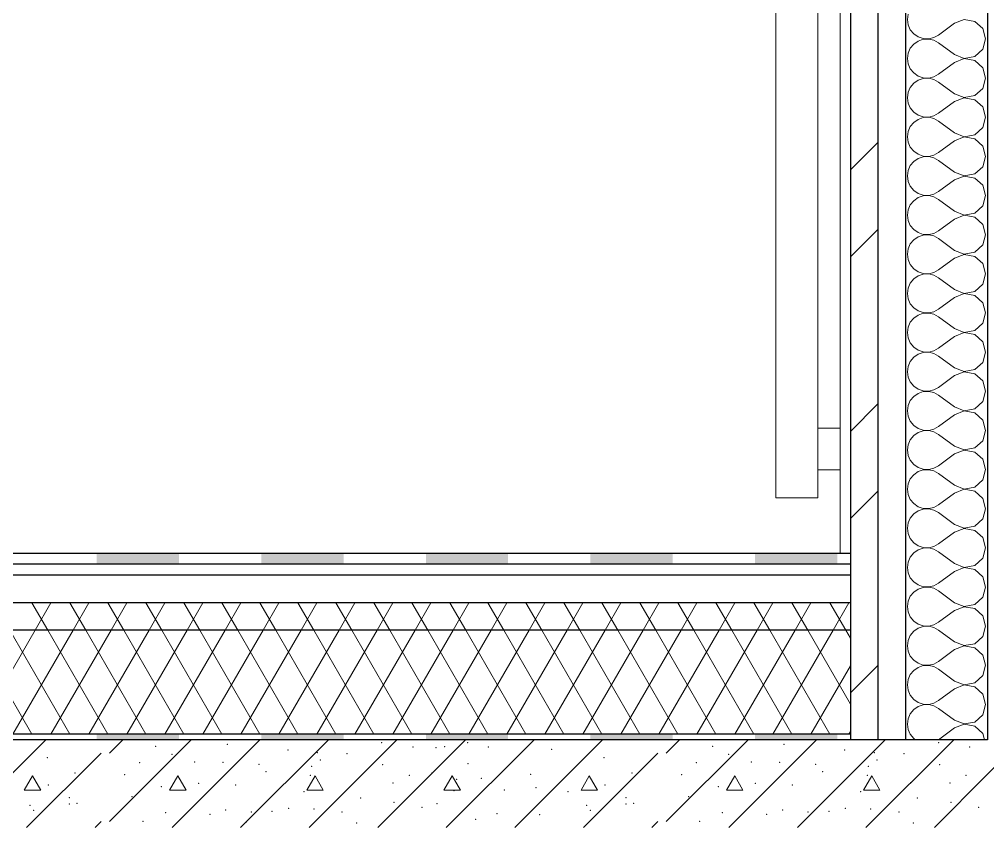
# Model space of a CAD drawing. Header units: millimetres. Extents: x 18162 to 7085488, y 72188 to 247925.
# Drawn here: x 4255248 to 4257013, y 149498 to 150967 of the extents above; entities that cross this region are included whole.
import ezdxf

# ---------------------------------------------------------------- set-up
doc = ezdxf.new("R2010")
doc.units = ezdxf.units.MM
doc.header["$MEASUREMENT"] = 0
for name, color, linetype in [('Archicad Doors', 7, 'Continuous'), ('Interior - Equipment', 7, 'Continuous'), ('Structural - Bearing', 7, 'Continuous')]:
    doc.layers.add(name, color=color, linetype=linetype)
pattern_1 = [(0, (4294986.6, 104752.7), (0, 1169.134), [73.125, -601.875]), (0, (4295324.1, 105337.3), (0, 1169.134), [73.125, -601.875]), (60, (4294986.6, 104752.7), (-1012.5, 584.567), [73.125, -601.875]), (60, (4295661.6, 104752.7), (-1012.5, 584.567), [73.125, -601.875]), (120, (4295059.7, 104752.7), (1012.5, 584.567), [73.125, -601.875]), (120, (4295734.7, 104752.7), (1012.5, 584.567), [73.125, -601.875]), (0, (4294986.58, 104865.2), (0, 225), [0, -225, 0, -337.5]), (45, (4295099.08, 104865.2), (-159.099, 159.099), [0, -168.75, 0, -281.25])]
pattern_2 = [(60, (4294986.58, 104752.706), (-51.961524, 30), []), (120, (4294986.58, 104752.706), (51.961524, 30), [])]

# ---------------------------------------------------------------- blocks, each defined once
blk = doc.blocks.new('*X1440', base_point=(4294986.6, 104752.7))
at = {"layer": 'Structural - Bearing', "color": 7, "linetype": 'Continuous', "lineweight": 9}
for p, q in [((4256868, 150976.8), (4256866.7, 150967)), ((4256866.7, 150967), (4256868, 150957.2)), ((4256952.4, 150959.8), (4256923.8, 150938.4)), ((4256970.6, 150966.8), (4256952.4, 150959.8)), ((4256989.8, 150963.2), (4256970.6, 150966.8)), ((4257004.2, 150950.1), (4256989.8, 150963.2)), ((4256868, 150957.2), (4256872, 150948.2)), ((4256872, 150948.2), (4256878.3, 150940.6)), ((4257009.5, 150931.3), (4257004.2, 150950.1)), ((4256878.3, 150940.6), (4256886.4, 150935)), ((4256886.4, 150927.5), (4256878.3, 150921.9)), ((4256886.4, 150935), (4256895.7, 150931.9)), ((4256895.7, 150930.7), (4256886.4, 150927.5)), ((4256895.7, 150931.9), (4256905.6, 150931.4)), ((4256905.6, 150931.1), (4256895.7, 150930.7)), ((4256905.6, 150931.4), (4256915.2, 150933.7)), ((4256915.2, 150928.9), (4256905.6, 150931.1)), ((4256915.2, 150933.7), (4256923.8, 150938.4)), ((4256923.8, 150924.1), (4256915.2, 150928.9)), ((4257004.2, 150912.5), (4257009.5, 150931.3)), ((4256872, 150914.3), (4256868, 150905.3)), ((4256878.3, 150921.9), (4256872, 150914.3)), ((4256952.4, 150902.7), (4256923.8, 150924.1)), ((4256989.8, 150899.3), (4257004.2, 150912.5)), ((4256868, 150905.3), (4256866.7, 150895.6)), ((4256866.7, 150895.6), (4256868, 150885.8)), ((4256952.4, 150902.7), (4256970.6, 150895.7)), ((4256970.6, 150895.4), (4256952.4, 150888.4)), ((4256970.6, 150895.7), (4256989.8, 150899.3)), ((4256989.8, 150891.8), (4256970.6, 150895.4)), ((4257004.2, 150878.6), (4256989.8, 150891.8)), ((4256868, 150885.8), (4256872, 150876.8)), ((4256872, 150876.8), (4256878.3, 150869.2)), ((4256952.4, 150888.4), (4256923.8, 150867)), ((4257009.5, 150859.8), (4257004.2, 150878.6)), ((4256878.3, 150869.2), (4256886.4, 150863.6)), ((4256886.4, 150856.1), (4256878.3, 150850.5)), ((4256886.4, 150863.6), (4256895.7, 150860.5)), ((4256895.7, 150859.2), (4256886.4, 150856.1)), ((4256895.7, 150860.5), (4256905.6, 150860)), ((4256905.6, 150859.7), (4256895.7, 150859.2)), ((4256905.6, 150860), (4256915.2, 150862.2)), ((4256915.2, 150857.5), (4256905.6, 150859.7)), ((4256915.2, 150862.2), (4256923.8, 150867)), ((4256923.8, 150852.7), (4256915.2, 150857.5)), ((4257004.2, 150841.1), (4257009.5, 150859.8)), ((4256872, 150842.9), (4256868, 150833.9)), ((4256878.3, 150850.5), (4256872, 150842.9)), ((4256952.4, 150831.3), (4256923.8, 150852.7)), ((4256989.8, 150827.9), (4257004.2, 150841.1)), ((4256868, 150833.9), (4256866.7, 150824.1)), ((4256866.7, 150824.1), (4256868, 150814.4)), ((4256952.4, 150831.3), (4256970.6, 150824.3)), ((4256970.6, 150824), (4256952.4, 150817)), ((4256970.6, 150824.3), (4256989.8, 150827.9)), ((4256989.8, 150820.4), (4256970.6, 150824)), ((4257004.2, 150807.2), (4256989.8, 150820.4)), ((4256868, 150814.4), (4256872, 150805.4)), ((4256872, 150805.4), (4256878.3, 150797.8)), ((4256952.4, 150817), (4256923.8, 150795.6)), ((4257009.5, 150788.4), (4257004.2, 150807.2)), ((4256878.3, 150797.8), (4256886.4, 150792.2)), ((4256886.4, 150784.6), (4256878.3, 150779.1)), ((4256886.4, 150792.2), (4256895.7, 150789)), ((4256895.7, 150787.8), (4256886.4, 150784.6)), ((4256895.7, 150789), (4256905.6, 150788.6)), ((4256905.6, 150788.3), (4256895.7, 150787.8)), ((4256905.6, 150788.6), (4256915.2, 150790.8)), ((4256915.2, 150786), (4256905.6, 150788.3)), ((4256915.2, 150790.8), (4256923.8, 150795.6)), ((4256923.8, 150781.3), (4256915.2, 150786)), ((4257004.2, 150769.6), (4257009.5, 150788.4)), ((4256872, 150771.5), (4256868, 150762.5)), ((4256878.3, 150779.1), (4256872, 150771.5)), ((4256952.4, 150759.8), (4256923.8, 150781.3)), ((4256989.8, 150756.5), (4257004.2, 150769.6)), ((4256868, 150762.5), (4256866.7, 150752.7)), ((4256866.7, 150752.7), (4256868, 150742.9)), ((4256952.4, 150759.8), (4256970.6, 150752.8)), ((4256970.6, 150752.6), (4256952.4, 150745.6)), ((4256970.6, 150752.8), (4256989.8, 150756.5)), ((4256989.8, 150748.9), (4256970.6, 150752.6)), ((4257004.2, 150735.8), (4256989.8, 150748.9)), ((4256868, 150742.9), (4256872, 150733.9)), ((4256872, 150733.9), (4256878.3, 150726.3)), ((4256952.4, 150745.6), (4256923.8, 150724.1)), ((4257009.5, 150717), (4257004.2, 150735.8)), ((4256878.3, 150726.3), (4256886.4, 150720.8)), ((4256886.4, 150713.2), (4256878.3, 150707.6)), ((4256886.4, 150720.8), (4256895.7, 150717.6)), ((4256895.7, 150716.4), (4256886.4, 150713.2)), ((4256895.7, 150717.6), (4256905.6, 150717.1)), ((4256905.6, 150716.8), (4256895.7, 150716.4)), ((4256905.6, 150717.1), (4256915.2, 150719.4)), ((4256915.2, 150714.6), (4256905.6, 150716.8)), ((4256915.2, 150719.4), (4256923.8, 150724.1)), ((4256923.8, 150709.8), (4256915.2, 150714.6)), ((4257004.2, 150698.2), (4257009.5, 150717)), ((4256872, 150700.1), (4256868, 150691)), ((4256878.3, 150707.6), (4256872, 150700.1)), ((4256952.4, 150688.4), (4256923.8, 150709.8)), ((4256989.8, 150685), (4257004.2, 150698.2)), ((4256868, 150691), (4256866.7, 150681.3)), ((4256866.7, 150681.3), (4256868, 150671.5)), ((4256952.4, 150688.4), (4256970.6, 150681.4)), ((4256970.6, 150681.1), (4256952.4, 150674.1)), ((4256970.6, 150681.4), (4256989.8, 150685)), ((4256989.8, 150677.5), (4256970.6, 150681.1)), ((4257004.2, 150664.3), (4256989.8, 150677.5)), ((4256868, 150671.5), (4256872, 150662.5)), ((4256872, 150662.5), (4256878.3, 150654.9)), ((4256952.4, 150674.1), (4256923.8, 150652.7)), ((4257009.5, 150645.6), (4257004.2, 150664.3)), ((4256878.3, 150654.9), (4256886.4, 150649.3)), ((4256886.4, 150649.3), (4256895.7, 150646.2)), ((4256895.7, 150644.9), (4256886.4, 150641.8)), ((4256895.7, 150646.2), (4256905.6, 150645.7)), ((4256905.6, 150645.4), (4256895.7, 150644.9)), ((4256905.6, 150645.7), (4256915.2, 150647.9)), ((4256915.2, 150643.2), (4256905.6, 150645.4)), ((4256915.2, 150647.9), (4256923.8, 150652.7)), ((4256923.8, 150638.4), (4256915.2, 150643.2)), ((4257004.2, 150626.8), (4257009.5, 150645.6)), ((4256872, 150628.6), (4256868, 150619.6)), ((4256878.3, 150636.2), (4256872, 150628.6)), ((4256886.4, 150641.8), (4256878.3, 150636.2)), ((4256952.4, 150617), (4256923.8, 150638.4)), ((4256989.8, 150613.6), (4257004.2, 150626.8)), ((4256868, 150619.6), (4256866.7, 150609.8)), ((4256866.7, 150609.8), (4256868, 150600.1)), ((4256952.4, 150617), (4256970.6, 150610)), ((4256970.6, 150609.7), (4256952.4, 150602.7)), ((4256970.6, 150610), (4256989.8, 150613.6)), ((4256989.8, 150606.1), (4256970.6, 150609.7)), ((4256868, 150600.1), (4256872, 150591.1)), ((4256872, 150591.1), (4256878.3, 150583.5)), ((4256952.4, 150602.7), (4256923.8, 150581.3)), ((4257004.2, 150592.9), (4256989.8, 150606.1)), ((4257009.5, 150574.1), (4257004.2, 150592.9)), ((4256878.3, 150583.5), (4256886.4, 150577.9)), ((4256886.4, 150577.9), (4256895.7, 150574.8)), ((4256895.7, 150573.5), (4256886.4, 150570.4)), ((4256895.7, 150574.8), (4256905.6, 150574.3)), ((4256905.6, 150574), (4256895.7, 150573.5)), ((4256905.6, 150574.3), (4256915.2, 150576.5)), ((4256915.2, 150571.8), (4256905.6, 150574)), ((4256915.2, 150576.5), (4256923.8, 150581.3)), ((4256923.8, 150567), (4256915.2, 150571.8)), ((4257004.2, 150555.4), (4257009.5, 150574.1)), ((4256872, 150557.2), (4256868, 150548.2)), ((4256878.3, 150564.8), (4256872, 150557.2)), ((4256886.4, 150570.4), (4256878.3, 150564.8)), ((4256952.4, 150545.6), (4256923.8, 150567)), ((4256989.8, 150542.2), (4257004.2, 150555.4)), ((4256868, 150548.2), (4256866.7, 150538.4)), ((4256866.7, 150538.4), (4256868, 150528.7)), ((4256952.4, 150545.6), (4256970.6, 150538.6)), ((4256970.6, 150538.3), (4256952.4, 150531.3)), ((4256970.6, 150538.6), (4256989.8, 150542.2)), ((4256989.8, 150534.6), (4256970.6, 150538.3)), ((4256868, 150528.7), (4256872, 150519.6)), ((4256872, 150519.6), (4256878.3, 150512.1)), ((4256952.4, 150531.3), (4256923.8, 150509.8)), ((4257004.2, 150521.5), (4256989.8, 150534.6)), ((4257009.5, 150502.7), (4257004.2, 150521.5)), ((4256878.3, 150512.1), (4256886.4, 150506.5)), ((4256886.4, 150506.5), (4256895.7, 150503.3)), ((4256895.7, 150502.1), (4256886.4, 150498.9)), ((4256895.7, 150503.3), (4256905.6, 150502.8)), ((4256905.6, 150502.6), (4256895.7, 150502.1)), ((4256905.6, 150502.8), (4256915.2, 150505.1)), ((4256915.2, 150500.3), (4256905.6, 150502.6)), ((4256915.2, 150505.1), (4256923.8, 150509.8)), ((4257004.2, 150483.9), (4257009.5, 150502.7)), ((4256872, 150485.8), (4256868, 150476.8)), ((4256878.3, 150493.4), (4256872, 150485.8)), ((4256886.4, 150498.9), (4256878.3, 150493.4)), ((4256923.8, 150495.6), (4256915.2, 150500.3)), ((4256952.4, 150474.1), (4256923.8, 150495.6)), ((4256989.8, 150470.8), (4257004.2, 150483.9)), ((4256868, 150476.8), (4256866.7, 150467)), ((4256866.7, 150467), (4256868, 150457.2)), ((4256952.4, 150474.1), (4256970.6, 150467.1)), ((4256970.6, 150466.8), (4256952.4, 150459.8)), ((4256970.6, 150467.1), (4256989.8, 150470.8)), ((4256989.8, 150463.2), (4256970.6, 150466.8)), ((4256868, 150457.2), (4256872, 150448.2)), ((4256872, 150448.2), (4256878.3, 150440.6)), ((4256952.4, 150459.8), (4256923.8, 150438.4)), ((4257004.2, 150450.1), (4256989.8, 150463.2)), ((4257009.5, 150431.3), (4257004.2, 150450.1)), ((4256878.3, 150440.6), (4256886.4, 150435)), ((4256886.4, 150435), (4256895.7, 150431.9)), ((4256895.7, 150430.7), (4256886.4, 150427.5)), ((4256895.7, 150431.9), (4256905.6, 150431.4)), ((4256905.6, 150431.1), (4256895.7, 150430.7)), ((4256905.6, 150431.4), (4256915.2, 150433.7)), ((4256915.2, 150428.9), (4256905.6, 150431.1)), ((4256915.2, 150433.7), (4256923.8, 150438.4)), ((4257004.2, 150412.5), (4257009.5, 150431.3)), ((4256872, 150414.3), (4256868, 150405.3)), ((4256878.3, 150421.9), (4256872, 150414.3)), ((4256886.4, 150427.5), (4256878.3, 150421.9)), ((4256923.8, 150424.1), (4256915.2, 150428.9)), ((4256952.4, 150402.7), (4256923.8, 150424.1)), ((4256868, 150405.3), (4256866.7, 150395.6)), ((4256866.7, 150395.6), (4256868, 150385.8)), ((4256952.4, 150402.7), (4256970.6, 150395.7)), ((4256970.6, 150395.4), (4256952.4, 150388.4)), ((4256970.6, 150395.7), (4256989.8, 150399.3)), ((4256989.8, 150391.8), (4256970.6, 150395.4)), ((4256989.8, 150399.3), (4257004.2, 150412.5)), ((4256868, 150385.8), (4256872, 150376.8)), ((4256952.4, 150388.4), (4256923.8, 150367)), ((4257004.2, 150378.6), (4256989.8, 150391.8)), ((4257009.5, 150359.8), (4257004.2, 150378.6)), ((4256872, 150376.8), (4256878.3, 150369.2)), ((4256878.3, 150369.2), (4256886.4, 150363.6)), ((4256886.4, 150363.6), (4256895.7, 150360.5)), ((4256895.7, 150360.5), (4256905.6, 150360)), ((4256905.6, 150359.7), (4256895.7, 150359.2)), ((4256905.6, 150360), (4256915.2, 150362.2)), ((4256915.2, 150357.5), (4256905.6, 150359.7)), ((4256915.2, 150362.2), (4256923.8, 150367)), ((4257004.2, 150341.1), (4257009.5, 150359.8)), ((4256872, 150342.9), (4256868, 150333.9)), ((4256878.3, 150350.5), (4256872, 150342.9)), ((4256886.4, 150356.1), (4256878.3, 150350.5)), ((4256895.7, 150359.2), (4256886.4, 150356.1)), ((4256923.8, 150352.7), (4256915.2, 150357.5)), ((4256952.4, 150331.3), (4256923.8, 150352.7)), ((4256868, 150333.9), (4256866.7, 150324.1)), ((4256952.4, 150331.3), (4256970.6, 150324.3)), ((4256970.6, 150324.3), (4256989.8, 150327.9)), ((4256989.8, 150327.9), (4257004.2, 150341.1)), ((4256866.7, 150324.1), (4256868, 150314.4)), ((4256868, 150314.4), (4256872, 150305.4)), ((4256952.4, 150317), (4256923.8, 150295.6)), ((4256970.6, 150324), (4256952.4, 150317)), ((4256989.8, 150320.4), (4256970.6, 150324)), ((4257004.2, 150307.2), (4256989.8, 150320.4)), ((4257009.5, 150288.4), (4257004.2, 150307.2)), ((4256872, 150305.4), (4256878.3, 150297.8)), ((4256878.3, 150297.8), (4256886.4, 150292.2)), ((4256886.4, 150292.2), (4256895.7, 150289)), ((4256895.7, 150289), (4256905.6, 150288.6)), ((4256905.6, 150288.6), (4256915.2, 150290.8)), ((4256915.2, 150290.8), (4256923.8, 150295.6)), ((4256872, 150271.5), (4256868, 150262.5)), ((4256878.3, 150279.1), (4256872, 150271.5)), ((4256886.4, 150284.6), (4256878.3, 150279.1)), ((4256895.7, 150287.8), (4256886.4, 150284.6)), ((4256905.6, 150288.3), (4256895.7, 150287.8)), ((4256915.2, 150286), (4256905.6, 150288.3)), ((4256923.8, 150281.3), (4256915.2, 150286)), ((4256952.4, 150259.8), (4256923.8, 150281.3)), ((4257004.2, 150269.6), (4257009.5, 150288.4)), ((4256868, 150262.5), (4256866.7, 150252.7)), ((4256952.4, 150259.8), (4256970.6, 150252.8)), ((4256970.6, 150252.8), (4256989.8, 150256.5)), ((4256989.8, 150256.5), (4257004.2, 150269.6)), ((4256866.7, 150252.7), (4256868, 150242.9)), ((4256868, 150242.9), (4256872, 150233.9)), ((4256952.4, 150245.6), (4256923.8, 150224.1)), ((4256970.6, 150252.6), (4256952.4, 150245.6)), ((4256989.8, 150248.9), (4256970.6, 150252.6)), ((4257004.2, 150235.8), (4256989.8, 150248.9)), ((4256872, 150233.9), (4256878.3, 150226.3)), ((4256878.3, 150226.3), (4256886.4, 150220.8)), ((4256886.4, 150220.8), (4256895.7, 150217.6)), ((4256905.6, 150217.1), (4256915.2, 150219.4)), ((4256915.2, 150219.4), (4256923.8, 150224.1)), ((4257009.5, 150217), (4257004.2, 150235.8)), ((4256878.3, 150207.6), (4256872, 150200.1)), ((4256886.4, 150213.2), (4256878.3, 150207.6)), ((4256895.7, 150216.4), (4256886.4, 150213.2)), ((4256895.7, 150217.6), (4256905.6, 150217.1)), ((4256905.6, 150216.8), (4256895.7, 150216.4)), ((4256915.2, 150214.6), (4256905.6, 150216.8)), ((4256923.8, 150209.8), (4256915.2, 150214.6)), ((4256952.4, 150188.4), (4256923.8, 150209.8)), ((4257004.2, 150198.2), (4257009.5, 150217)), ((4256868, 150191), (4256866.7, 150181.3)), ((4256872, 150200.1), (4256868, 150191)), ((4256952.4, 150188.4), (4256970.6, 150181.4)), ((4256970.6, 150181.4), (4256989.8, 150185)), ((4256989.8, 150185), (4257004.2, 150198.2)), ((4256866.7, 150181.3), (4256868, 150171.5)), ((4256868, 150171.5), (4256872, 150162.5)), ((4256952.4, 150174.1), (4256923.8, 150152.7)), ((4256970.6, 150181.1), (4256952.4, 150174.1)), ((4256989.8, 150177.5), (4256970.6, 150181.1)), ((4257004.2, 150164.3), (4256989.8, 150177.5)), ((4256872, 150162.5), (4256878.3, 150154.9)), ((4256878.3, 150154.9), (4256886.4, 150149.3)), ((4256886.4, 150149.3), (4256895.7, 150146.2)), ((4256905.6, 150145.7), (4256915.2, 150147.9)), ((4256915.2, 150147.9), (4256923.8, 150152.7)), ((4257009.5, 150145.6), (4257004.2, 150164.3)), ((4256878.3, 150136.2), (4256872, 150128.6)), ((4256886.4, 150141.8), (4256878.3, 150136.2)), ((4256895.7, 150144.9), (4256886.4, 150141.8)), ((4256895.7, 150146.2), (4256905.6, 150145.7)), ((4256905.6, 150145.4), (4256895.7, 150144.9)), ((4256915.2, 150143.2), (4256905.6, 150145.4)), ((4256923.8, 150138.4), (4256915.2, 150143.2)), ((4256952.4, 150117), (4256923.8, 150138.4)), ((4257004.2, 150126.8), (4257009.5, 150145.6)), ((4256868, 150119.6), (4256866.7, 150109.8)), ((4256872, 150128.6), (4256868, 150119.6)), ((4256952.4, 150117), (4256970.6, 150110)), ((4256970.6, 150110), (4256989.8, 150113.6)), ((4256989.8, 150113.6), (4257004.2, 150126.8)), ((4256866.7, 150109.8), (4256868, 150100.1)), ((4256868, 150100.1), (4256872, 150091.1)), ((4256952.4, 150102.7), (4256923.8, 150081.3)), ((4256970.6, 150109.7), (4256952.4, 150102.7)), ((4256989.8, 150106.1), (4256970.6, 150109.7)), ((4257004.2, 150092.9), (4256989.8, 150106.1)), ((4256872, 150091.1), (4256878.3, 150083.5)), ((4256878.3, 150083.5), (4256886.4, 150077.9)), ((4256886.4, 150077.9), (4256895.7, 150074.8)), ((4256915.2, 150076.5), (4256923.8, 150081.3)), ((4257009.5, 150074.1), (4257004.2, 150092.9)), ((4256878.3, 150064.8), (4256872, 150057.2)), ((4256886.4, 150070.4), (4256878.3, 150064.8)), ((4256895.7, 150073.5), (4256886.4, 150070.4)), ((4256895.7, 150074.8), (4256905.6, 150074.3)), ((4256905.6, 150074), (4256895.7, 150073.5)), ((4256905.6, 150074.3), (4256915.2, 150076.5)), ((4256915.2, 150071.8), (4256905.6, 150074)), ((4256923.8, 150067), (4256915.2, 150071.8)), ((4256952.4, 150045.6), (4256923.8, 150067)), ((4257004.2, 150055.4), (4257009.5, 150074.1)), ((4256868, 150048.2), (4256866.7, 150038.4)), ((4256872, 150057.2), (4256868, 150048.2)), ((4256952.4, 150045.6), (4256970.6, 150038.6)), ((4256970.6, 150038.6), (4256989.8, 150042.2)), ((4256989.8, 150042.2), (4257004.2, 150055.4)), ((4256866.7, 150038.4), (4256868, 150028.7)), ((4256868, 150028.7), (4256872, 150019.6)), ((4256952.4, 150031.3), (4256923.8, 150009.8)), ((4256970.6, 150038.3), (4256952.4, 150031.3)), ((4256989.8, 150034.6), (4256970.6, 150038.3)), ((4257004.2, 150021.5), (4256989.8, 150034.6)), ((4256872, 150019.6), (4256878.3, 150012.1)), ((4256878.3, 150012.1), (4256886.4, 150006.5)), ((4256915.2, 150005.1), (4256923.8, 150009.8)), ((4257009.5, 150002.7), (4257004.2, 150021.5)), ((4256878.3, 149993.4), (4256872, 149985.8)), ((4256886.4, 149998.9), (4256878.3, 149993.4)), ((4256886.4, 150006.5), (4256895.7, 150003.3)), ((4256895.7, 150002.1), (4256886.4, 149998.9)), ((4256895.7, 150003.3), (4256905.6, 150002.8)), ((4256905.6, 150002.6), (4256895.7, 150002.1)), ((4256905.6, 150002.8), (4256915.2, 150005.1)), ((4256915.2, 150000.3), (4256905.6, 150002.6)), ((4256923.8, 149995.6), (4256915.2, 150000.3)), ((4256952.4, 149974.1), (4256923.8, 149995.6)), ((4257004.2, 149983.9), (4257009.5, 150002.7)), ((4256868, 149976.8), (4256866.7, 149967)), ((4256872, 149985.8), (4256868, 149976.8)), ((4256952.4, 149974.1), (4256970.6, 149967.1)), ((4256989.8, 149970.8), (4257004.2, 149983.9)), ((4256866.7, 149967), (4256868, 149957.2)), ((4256868, 149957.2), (4256872, 149948.2)), ((4256952.4, 149959.8), (4256923.8, 149938.4)), ((4256970.6, 149966.8), (4256952.4, 149959.8)), ((4256970.6, 149967.1), (4256989.8, 149970.8)), ((4256989.8, 149963.2), (4256970.6, 149966.8)), ((4257004.2, 149950.1), (4256989.8, 149963.2)), ((4256872, 149948.2), (4256878.3, 149940.6)), ((4256878.3, 149940.6), (4256886.4, 149935)), ((4256915.2, 149933.7), (4256923.8, 149938.4)), ((4257009.5, 149931.3), (4257004.2, 149950.1)), ((4256878.3, 149921.9), (4256872, 149914.3)), ((4256886.4, 149927.5), (4256878.3, 149921.9)), ((4256886.4, 149935), (4256895.7, 149931.9)), ((4256895.7, 149930.7), (4256886.4, 149927.5)), ((4256895.7, 149931.9), (4256905.6, 149931.4)), ((4256905.6, 149931.1), (4256895.7, 149930.7)), ((4256905.6, 149931.4), (4256915.2, 149933.7)), ((4256915.2, 149928.9), (4256905.6, 149931.1)), ((4256923.8, 149924.1), (4256915.2, 149928.9)), ((4256952.4, 149902.7), (4256923.8, 149924.1)), ((4257004.2, 149912.5), (4257009.5, 149931.3)), ((4256868, 149905.3), (4256866.7, 149895.6)), ((4256872, 149914.3), (4256868, 149905.3)), ((4256952.4, 149902.7), (4256970.6, 149895.7)), ((4256989.8, 149899.3), (4257004.2, 149912.5)), ((4256866.7, 149895.6), (4256868, 149885.8)), ((4256868, 149885.8), (4256872, 149876.8)), ((4256952.4, 149888.4), (4256923.8, 149867)), ((4256970.6, 149895.4), (4256952.4, 149888.4)), ((4256970.6, 149895.7), (4256989.8, 149899.3)), ((4256989.8, 149891.8), (4256970.6, 149895.4)), ((4257004.2, 149878.6), (4256989.8, 149891.8)), ((4256872, 149876.8), (4256878.3, 149869.2)), ((4256878.3, 149869.2), (4256886.4, 149863.6)), ((4256915.2, 149862.2), (4256923.8, 149867)), ((4257009.5, 149859.8), (4257004.2, 149878.6)), ((4256878.3, 149850.5), (4256872, 149842.9)), ((4256886.4, 149856.1), (4256878.3, 149850.5)), ((4256886.4, 149863.6), (4256895.7, 149860.5)), ((4256895.7, 149859.2), (4256886.4, 149856.1)), ((4256895.7, 149860.5), (4256905.6, 149860)), ((4256905.6, 149859.7), (4256895.7, 149859.2)), ((4256905.6, 149860), (4256915.2, 149862.2)), ((4256915.2, 149857.5), (4256905.6, 149859.7)), ((4256923.8, 149852.7), (4256915.2, 149857.5)), ((4256952.4, 149831.3), (4256923.8, 149852.7)), ((4257004.2, 149841.1), (4257009.5, 149859.8)), ((4256868, 149833.9), (4256866.7, 149824.1)), ((4256872, 149842.9), (4256868, 149833.9)), ((4256952.4, 149831.3), (4256970.6, 149824.3)), ((4256989.8, 149827.9), (4257004.2, 149841.1)), ((4256866.7, 149824.1), (4256868, 149814.4)), ((4256868, 149814.4), (4256872, 149805.4)), ((4256952.4, 149817), (4256923.8, 149795.6)), ((4256970.6, 149824), (4256952.4, 149817)), ((4256970.6, 149824.3), (4256989.8, 149827.9)), ((4256989.8, 149820.4), (4256970.6, 149824)), ((4257004.2, 149807.2), (4256989.8, 149820.4)), ((4256872, 149805.4), (4256878.3, 149797.8)), ((4256878.3, 149797.8), (4256886.4, 149792.2)), ((4256915.2, 149790.8), (4256923.8, 149795.6)), ((4257009.5, 149788.4), (4257004.2, 149807.2)), ((4256878.3, 149779.1), (4256872, 149771.5)), ((4256886.4, 149784.6), (4256878.3, 149779.1)), ((4256886.4, 149792.2), (4256895.7, 149789)), ((4256895.7, 149787.8), (4256886.4, 149784.6)), ((4256895.7, 149789), (4256905.6, 149788.6)), ((4256905.6, 149788.3), (4256895.7, 149787.8)), ((4256905.6, 149788.6), (4256915.2, 149790.8)), ((4256915.2, 149786), (4256905.6, 149788.3)), ((4256923.8, 149781.3), (4256915.2, 149786)), ((4256952.4, 149759.8), (4256923.8, 149781.3)), ((4257004.2, 149769.6), (4257009.5, 149788.4)), ((4256868, 149762.5), (4256866.7, 149752.7)), ((4256872, 149771.5), (4256868, 149762.5)), ((4256952.4, 149759.8), (4256970.6, 149752.8)), ((4256989.8, 149756.5), (4257004.2, 149769.6)), ((4256866.7, 149752.7), (4256868, 149742.9)), ((4256868, 149742.9), (4256872, 149733.9)), ((4256952.4, 149745.6), (4256923.8, 149724.1)), ((4256970.6, 149752.6), (4256952.4, 149745.6)), ((4256970.6, 149752.8), (4256989.8, 149756.5)), ((4256989.8, 149748.9), (4256970.6, 149752.6)), ((4257004.2, 149735.8), (4256989.8, 149748.9)), ((4256872, 149733.9), (4256878.3, 149726.3)), ((4256878.3, 149726.3), (4256886.4, 149720.8)), ((4256915.2, 149719.4), (4256923.8, 149724.1)), ((4257009.5, 149717), (4257004.2, 149735.8)), ((4256878.3, 149707.6), (4256872, 149700.1)), ((4256886.4, 149713.2), (4256878.3, 149707.6)), ((4256886.4, 149720.8), (4256895.7, 149717.6)), ((4256895.7, 149716.4), (4256886.4, 149713.2)), ((4256895.7, 149717.6), (4256905.6, 149717.1)), ((4256905.6, 149716.8), (4256895.7, 149716.4)), ((4256905.6, 149717.1), (4256915.2, 149719.4)), ((4256915.2, 149714.6), (4256905.6, 149716.8)), ((4256923.8, 149709.8), (4256915.2, 149714.6)), ((4256952.4, 149688.4), (4256923.8, 149709.8)), ((4257004.2, 149698.2), (4257009.5, 149717)), ((4256868, 149691), (4256866.7, 149681.3)), ((4256872, 149700.1), (4256868, 149691)), ((4256989.8, 149685), (4257004.2, 149698.2)), ((4256866.7, 149681.3), (4256868, 149671.5)), ((4256868, 149671.5), (4256872, 149662.5)), ((4256952.4, 149674.1), (4256923.8, 149652.7)), ((4256952.4, 149688.4), (4256970.6, 149681.4)), ((4256970.6, 149681.1), (4256952.4, 149674.1)), ((4256970.6, 149681.4), (4256989.8, 149685)), ((4256989.8, 149677.5), (4256970.6, 149681.1)), ((4257004.2, 149664.3), (4256989.8, 149677.5)), ((4256872, 149662.5), (4256878.3, 149654.9)), ((4256878.3, 149654.9), (4256881.5, 149652.7)), ((4257007.5, 149652.7), (4257004.2, 149664.3))]:
    blk.add_line(p, q, dxfattribs=at)
blk = doc.blocks.new('*X1445', base_point=(4294986.6, 104752.7))
at = {"layer": 'Structural - Bearing', "color": 7, "linetype": 'Continuous', "lineweight": 9}
blk.add_line((4257013.1, 149589.6), (4257076.2, 149652.7), dxfattribs=at)
blk = doc.blocks.new('*X1449', base_point=(4294986.6, 104752.7))
at = {"layer": 'Structural - Bearing', "linetype": 'Continuous', "lineweight": 9}
for points in [[(4255538.8, 149662.7), (4255388.8, 149662.7), (4255388.8, 149652.7), (4255538.8, 149652.7)], [(4255838.8, 149662.7), (4255688.8, 149662.7), (4255688.8, 149652.7), (4255838.8, 149652.7)], [(4256138.8, 149662.7), (4255988.8, 149662.7), (4255988.8, 149652.7), (4256138.8, 149652.7)], [(4256438.8, 149662.7), (4256288.8, 149662.7), (4256288.8, 149652.7), (4256438.8, 149652.7)], [(4256738.8, 149662.7), (4256588.8, 149662.7), (4256588.8, 149652.7), (4256738.8, 149652.7)]]:
    blk.add_hatch(color=7, dxfattribs=at).paths.add_polyline_path(points)
blk = doc.blocks.new('*X1450', base_point=(4294986.6, 104752.7))
at = {"layer": 'Structural - Bearing', "linetype": 'Continuous', "lineweight": 9}
for points in [[(4255388.8, 149972.7), (4255538.8, 149972.7), (4255538.8, 149992.7), (4255388.8, 149992.7)], [(4255688.8, 149972.7), (4255838.8, 149972.7), (4255838.8, 149992.7), (4255688.8, 149992.7)], [(4255988.8, 149972.7), (4256138.8, 149972.7), (4256138.8, 149992.7), (4255988.8, 149992.7)], [(4256288.8, 149972.7), (4256438.8, 149972.7), (4256438.8, 149992.7), (4256288.8, 149992.7)], [(4256588.8, 149972.7), (4256738.8, 149972.7), (4256738.8, 149992.7), (4256588.8, 149992.7)]]:
    blk.add_hatch(color=7, dxfattribs=at).paths.add_polyline_path(points)
blk = doc.blocks.new('*X1451', base_point=(4294986.6, 104752.7))
at = {"layer": 'Structural - Bearing', "color": 7, "linetype": 'Continuous', "lineweight": 9}
for p, q in [((4255135.9, 149492.7), (4255295.9, 149652.7)), ((4255411.8, 149628.4), (4255436.1, 149652.7)), ((4255411.8, 149503.4), (4255561.1, 149652.7)), ((4255526.1, 149492.7), (4255686.1, 149652.7)), ((4255651.1, 149492.7), (4255811.1, 149652.7)), ((4255776.1, 149492.7), (4255936.1, 149652.7)), ((4255901.1, 149492.7), (4256061.1, 149652.7)), ((4256026.1, 149492.7), (4256186.1, 149652.7)), ((4256151.1, 149492.7), (4256311.1, 149652.7)), ((4256426.9, 149628.4), (4256451.2, 149652.7)), ((4256426.9, 149503.4), (4256576.2, 149652.7)), ((4256541.2, 149492.7), (4256701.2, 149652.7)), ((4256666.2, 149492.7), (4256826.2, 149652.7)), ((4256791.2, 149492.7), (4256951.2, 149652.7)), ((4255260.9, 149492.7), (4255396.7, 149628.4)), ((4256276.1, 149492.7), (4256411.8, 149628.4)), ((4255256.5, 149560.8), (4255271.7, 149586.8)), ((4255271.7, 149586.8), (4255286.6, 149560.7)), ((4255521.7, 149560.8), (4255536.8, 149586.8)), ((4255536.8, 149586.8), (4255551.7, 149560.7)), ((4255771.7, 149560.8), (4255786.8, 149586.8)), ((4255786.8, 149586.8), (4255801.7, 149560.7)), ((4256021.7, 149560.8), (4256036.8, 149586.8)), ((4256036.8, 149586.8), (4256051.7, 149560.7)), ((4256271.7, 149560.8), (4256286.8, 149586.8)), ((4256286.8, 149586.8), (4256301.7, 149560.7)), ((4256536.8, 149560.8), (4256551.9, 149586.8)), ((4256551.9, 149586.8), (4256566.8, 149560.7)), ((4256786.8, 149560.8), (4256801.9, 149586.8)), ((4256801.9, 149586.8), (4256816.8, 149560.7)), ((4256916.2, 149492.7), (4257013.1, 149589.6)), ((4255286.6, 149560.7), (4255256.5, 149560.8)), ((4255551.7, 149560.7), (4255521.7, 149560.8)), ((4255801.7, 149560.7), (4255771.7, 149560.8)), ((4256051.7, 149560.7), (4256021.7, 149560.8)), ((4256301.7, 149560.7), (4256271.7, 149560.8)), ((4256566.8, 149560.7), (4256536.8, 149560.8)), ((4256816.8, 149560.7), (4256786.8, 149560.8)), ((4255385.9, 149492.7), (4255396.7, 149503.4)), ((4256401.1, 149492.7), (4256411.8, 149503.4))]:
    blk.add_line(p, q, dxfattribs=at)
for p in [(4255496.5, 149640.6), (4255626.6, 149644.5), (4255908.5, 149647.4), (4255965.2, 149639.3), (4256007.6, 149638.2), (4256023, 149639.8), (4256064.8, 149647.5), (4256103, 149639.3), (4256511.6, 149640.6), (4256641.7, 149644.5), (4256923.6, 149647.4), (4256980.4, 149639.3), (4255298.4, 149619.7), (4255525.7, 149626.1), (4255737.3, 149634.2), (4255791.2, 149629), (4255845.3, 149627.4), (4256218.5, 149635.1), (4256313.6, 149619.7), (4256540.8, 149626.1), (4256752.4, 149634.2), (4256806.4, 149629), (4256860.5, 149627.4), (4255466.9, 149610.6), (4255567.2, 149612), (4255618.9, 149611.6), (4255684.6, 149607.7), (4255780.4, 149604.2), (4255796.3, 149615.4), (4255910.2, 149607.3), (4256065.5, 149609), (4256482, 149610.6), (4256582.3, 149612), (4256634, 149611.6), (4256699.7, 149607.7), (4256795.6, 149604.2), (4256811.4, 149615.4), (4256925.4, 149607.3), (4255349.3, 149591.7), (4255439.8, 149589.1), (4255697.5, 149594.2), (4255778.5, 149587.8), (4255958.8, 149587.8), (4256000, 149591.7), (4256180.1, 149589.7), (4256364.4, 149591.7), (4256455, 149589.1), (4256712.6, 149594.2), (4256793.6, 149587.8), (4256973.9, 149587.8), (4255300.4, 149569.8), (4255506.8, 149567.2), (4255574.4, 149573), (4255642, 149569.8), (4255857.7, 149574.3), (4255929.2, 149573.6), (4256045.1, 149580.1), (4256090.2, 149582), (4256315.5, 149569.8), (4256521.9, 149567.2), (4256589.5, 149573), (4256657.1, 149569.8), (4256872.8, 149574.3), (4256944.3, 149573.6), (4255452.8, 149548.6), (4255766.5, 149557.9), (4256039.9, 149559.5), (4256131.9, 149560.8), (4256189.8, 149565.1), (4256248.1, 149557.7), (4256467.9, 149548.6), (4256781.6, 149557.9), (4255266.9, 149533.1), (4255338.6, 149547.1), (4255338.7, 149535.3), (4255352.5, 149536.3), (4255869.9, 149546.6), (4255930.9, 149538.5), (4256009.2, 149535.7), (4256282, 149533.1), (4256353.7, 149547.1), (4256353.9, 149535.3), (4256367.6, 149536.3), (4256885.1, 149546.6), (4256946, 149538.5), (4255273.7, 149523.9), (4255514.3, 149519.3), (4255595.2, 149516.6), (4255624, 149524.7), (4255670.7, 149520.8), (4255708.5, 149521.8), (4255738.6, 149527.3), (4255785, 149526), (4255836, 149520.5), (4255981.6, 149529.6), (4256118.8, 149517.7), (4256196.1, 149516.2), (4256288.8, 149523.9), (4256529.5, 149519.3), (4256610.4, 149516.6), (4256639.1, 149524.7), (4256685.8, 149520.8), (4256723.7, 149521.8), (4256753.7, 149527.3), (4256800.1, 149526), (4256851.2, 149520.5), (4256996.7, 149529.6), (4255472.9, 149503.8), (4255661.4, 149502.3), (4255862.6, 149501), (4256079.4, 149507.6), (4256488, 149503.8), (4256676.6, 149502.3), (4256877.8, 149501)]:
    blk.add_point(p, dxfattribs=at)

msp = doc.modelspace()

# ---------------------------------------------------------------- hatches: boundary and pattern name
at = {"layer": 'Structural - Bearing', "linetype": 'Continuous', "lineweight": 9}
h = msp.add_hatch(dxfattribs=at)
h.set_pattern_fill('Steel_0003', style=0, pattern_type=2)
h.set_pattern_definition([(45, (4294986.58, 104752.7), (-238.6485, 238.6485), []), (45, (4294907.03, 104832.26), (-238.6485, 238.6485), [])])
h.paths.add_polyline_path([(4256813.1, 153702.7), (4256763.1, 153702.7), (4256763.1, 149652.7), (4256813.1, 149652.7)])
h = msp.add_hatch(dxfattribs=at)
h.set_pattern_fill('Lightweight_Concrete_0003', style=0, pattern_type=2)
h.set_pattern_definition(pattern_1)
h.paths.add_polyline_path([(4256763.1, 149972.7), (4244213.1, 149972.7), (4244213.1, 149952.7), (4256763.1, 149952.7)])
h = msp.add_hatch(dxfattribs=at)
h.set_pattern_fill('Lightweight_Concrete_0003', style=0, pattern_type=2)
h.set_pattern_definition(pattern_1)
h.paths.add_polyline_path([(4256763.1, 149952.7), (4244213.1, 149952.7), (4244213.1, 149902.7), (4256763.1, 149902.7)])
h = msp.add_hatch(dxfattribs=at)
h.set_pattern_fill('Batt_Insulation_0003', style=0, pattern_type=2)
h.set_pattern_definition(pattern_2)
h.paths.add_polyline_path([(4256763.1, 149902.7), (4244213.1, 149902.7), (4244213.1, 149852.7), (4256763.1, 149852.7)])
h = msp.add_hatch(dxfattribs=at)
h.set_pattern_fill('Batt_Insulation_0003', style=0, pattern_type=2)
h.set_pattern_definition(pattern_2)
h.paths.add_polyline_path([(4256763.1, 149852.7), (4244213.1, 149852.7), (4244213.1, 149662.7), (4256763.1, 149662.7)])

# ---------------------------------------------------------------- linework, layer by layer
at = {"layer": 'Archicad Doors', "color": 7, "linetype": 'Continuous', "lineweight": 9}
msp.add_line((4256744.1, 151889.7), (4256744.1, 149992.7), dxfattribs=at)
at = {"layer": 'Interior - Equipment', "color": 7, "linetype": 'Continuous', "lineweight": 13}
for p, q in [((4256627.2, 150094.3), (4256627.2, 155352.7)), ((4256703.4, 150094.3), (4256703.4, 154052.7)), ((4256744.1, 150221.3), (4256703.4, 150221.3)), ((4256744.1, 150145.1), (4256703.4, 150145.1)), ((4256703.4, 150094.3), (4256627.2, 150094.3))]:
    msp.add_line(p, q, dxfattribs=at)
at = {"layer": 'Structural - Bearing', "color": 7, "linetype": 'Continuous', "lineweight": 25}
for p, q in [((4256763.1, 153702.7), (4256763.1, 149992.7)), ((4256813.1, 153702.7), (4256813.1, 149652.7)), ((4256863.1, 153702.7), (4256863.1, 149652.7)), ((4256763.1, 149992.7), (4244213.1, 149992.7)), ((4256763.1, 149972.7), (4244213.1, 149972.7)), ((4256763.1, 149952.7), (4244213.1, 149952.7)), ((4256763.1, 149902.7), (4244213.1, 149902.7)), ((4256763.1, 149852.7), (4244213.1, 149852.7)), ((4256763.1, 149662.7), (4244213.1, 149662.7))]:
    msp.add_line(p, q, dxfattribs=at)
at = {"layer": 'Structural - Bearing', "color": 7, "linetype": 'Continuous', "lineweight": 25, "flags": 128}
for points in [[(4257013.1, 153702.7), (4257013.1, 153652.7), (4257013.1, 149652.7)], [(4256763.1, 149992.7), (4256763.1, 149972.7), (4256763.1, 149952.7), (4256763.1, 149902.7), (4256763.1, 149852.7), (4256763.1, 149662.7), (4256763.1, 149652.7)], [(4257013.1, 149652.7), (4256863.1, 149652.7), (4256813.1, 149652.7), (4256763.1, 149652.7), (4244213.1, 149652.7)]]:
    msp.add_lwpolyline(points, dxfattribs=at)

# ---------------------------------------------------------------- block references
at = {"layer": 'Structural - Bearing', "lineweight": 0}
for name in ['*X1440', '*X1450', '*X1449', '*X1451', '*X1445']:
    msp.add_blockref(name, (4294986.6, 104752.7), dxfattribs=at)

doc.saveas('drawing.dxf')
